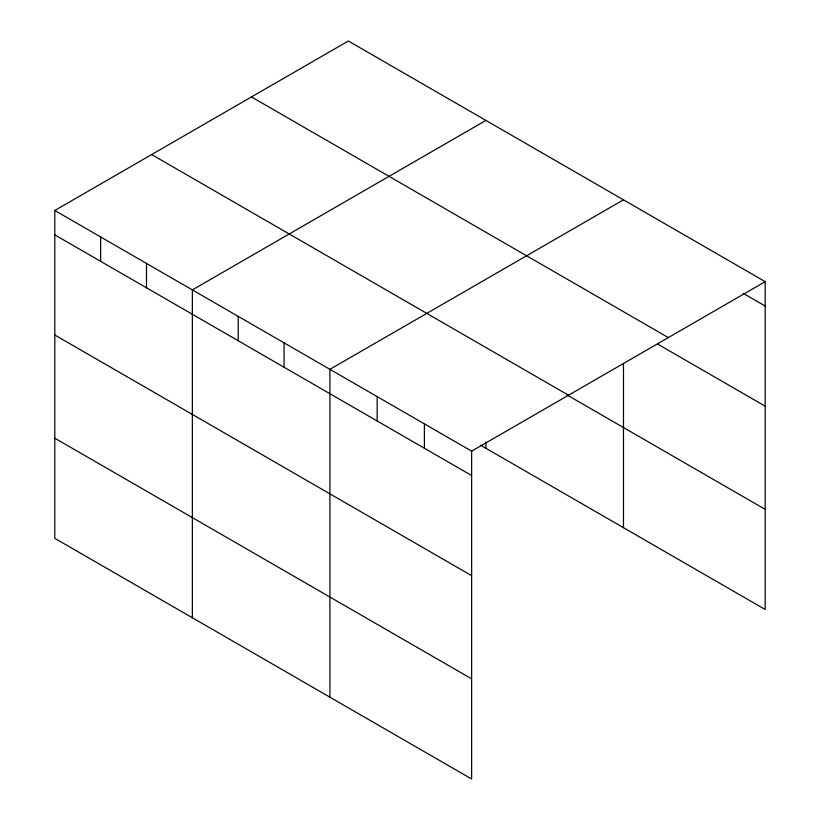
<?xml version="1.0" encoding="UTF-8"?>
<svg xmlns="http://www.w3.org/2000/svg" width="820" height="820" viewBox="0 0 820 820"><rect width="100%" height="100%" fill="white"/><g stroke="black" fill="none" stroke-linecap="round" stroke-linejoin="round"><path stroke-width="1.23" d="M471.643 575.671L471.643 451.154L54.796 210.484L54.796 538.34L471.643 779L471.643 575.671L54.796 335.011M480.458 445.116L765.203 609.516L765.203 281.66L348.356 41L54.796 210.484M485.922 120.417L192.351 289.901L192.351 617.757M623.477 199.834L329.917 369.328L329.917 697.174M471.643 451.154L765.203 281.66M743.227 293.355L765.203 306.034M251.484 96.934L668.331 337.594M657.537 344.021L765.203 406.187M151.669 154.56L568.516 395.219M566.702 394.768L765.203 509.363M54.796 234.858L471.643 475.528M54.796 438.187L471.643 678.857M623.477 363.362L623.477 527.691M485.922 441.929L485.922 448.273M424.401 423.878L424.401 448.253M377.159 396.603L377.159 420.978M284.058 342.852L284.058 367.227M238.21 316.377L238.21 340.751M146.503 263.435L146.503 287.81M100.645 236.959L100.645 261.334"/></g></svg>
